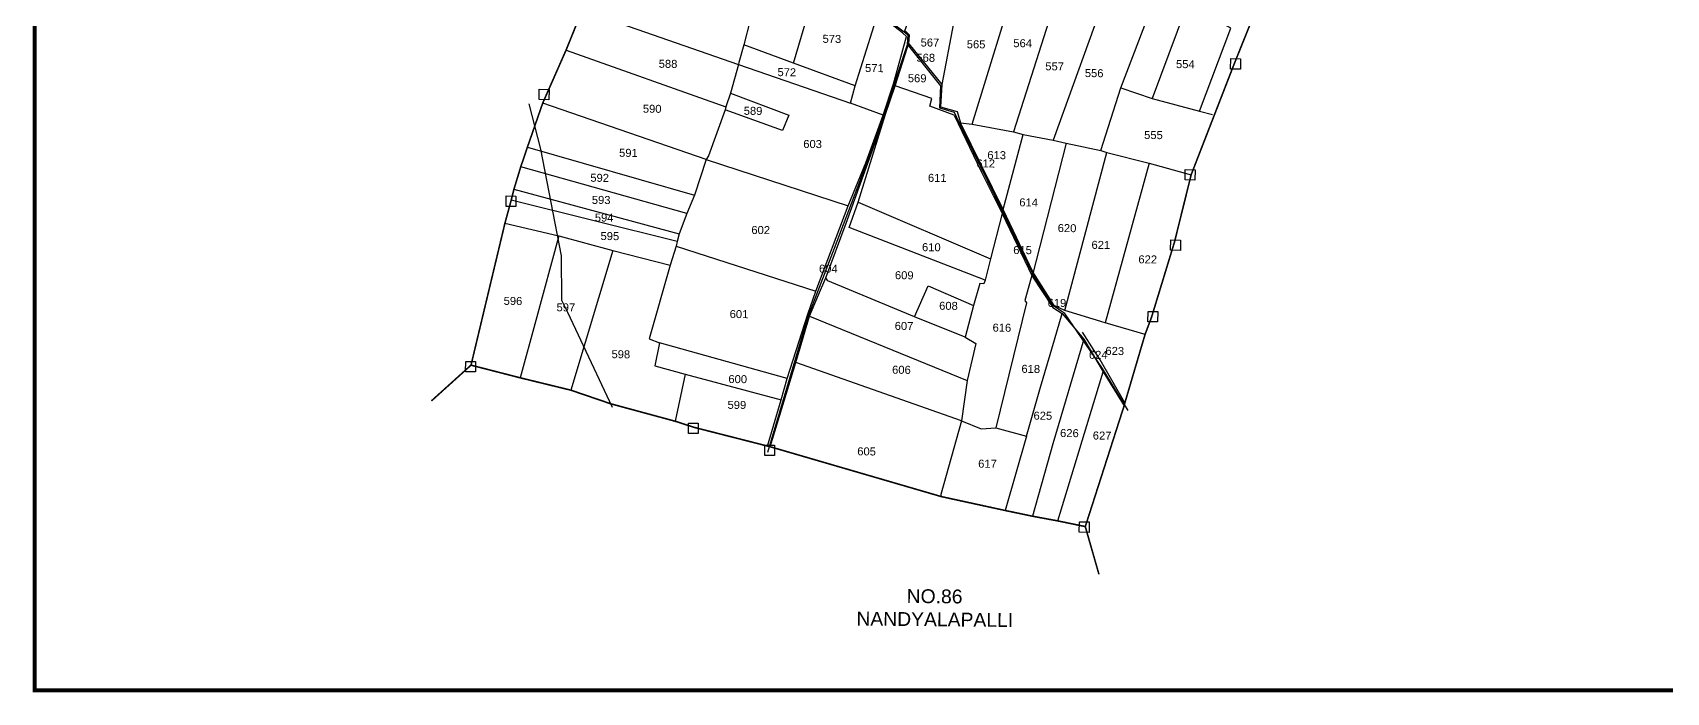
# Model space of a CAD drawing. Header units: inches. Extents: x 193816 to 219909, y 1622772 to 1631107.
# Drawn here: x 193816 to 197949, y 1623007 to 1624676 of the extents above; entities that cross this region are included whole.
import ezdxf
from ezdxf.enums import TextEntityAlignment as Align

# ---------------------------------------------------------------- set-up
doc = ezdxf.new("R2010")
doc.units = ezdxf.units.IN
doc.header["$LTSCALE"] = 15
doc.header["$MEASUREMENT"] = 0
for name, color, linetype in [('PLOT', 7, 'Continuous'), ('PLOT NO', 7, 'Continuous'), ('ROAD', 1, 'Continuous'), ('TEXT', 1, 'Continuous'), ('VILLAGE BOUNADRY', 5, 'Continuous'), ('VILLAGE BOUNADRY STONES', 1, 'Continuous')]:
    doc.layers.add(name, color=color, linetype=linetype)
doc.styles.get("Standard").update_dxf_attribs({"font": 'arial.ttf'})

msp = doc.modelspace()

# ---------------------------------------------------------------- linework, layer by layer
at = {"layer": 'PLOT'}
for points in [[(195675.1, 1623630.5), (195709, 1623747), (195724.8, 1623801), (195776.6, 1623963.7), (195797, 1624021.9), (195879.1, 1624238), (195923.4, 1624347), (195967.1, 1624467.8), (195993.2, 1624546.9), (196026.4, 1624666.5), (196016.1, 1624676.3), (195953.6, 1624723.9), (195810.7, 1624836), (195783.8, 1624859.9), (195704.9, 1624947.5), (195550.2, 1625120.3), (195510.2, 1625160.7), (195416.6, 1625242.4), (195333.9, 1625324.3)], [(196201.7, 1624884.5), (196145.7, 1624700.6), (196115.4, 1624545.3)], [(196192.8, 1624445.1), (196313.4, 1624837.4), (196315.3, 1624852.1)], [(195740.2, 1624599.2), (195810.7, 1624836)], [(196424.5, 1624825), (196296.8, 1624425.8)], [(196538, 1624794.8), (196397.7, 1624404.3)], [(196518, 1624377.8), (196568.7, 1624536.6), (196655.7, 1624764.2)], [(195205.9, 1624733.1), (195601.2, 1624595.8)], [(195480.8, 1624748.8), (195630.8, 1624707.9), (195614.6, 1624645.4), (195602, 1624601), (195601.2, 1624595.8), (195581.4, 1624523), (195569.5, 1624488.7), (195567.7, 1624480.7), (195525.5, 1624365.1), (195519.8, 1624355.4), (195489.7, 1624265.6), (195470.5, 1624218.4), (195451.2, 1624167.4), (195445.8, 1624148.3), (195443.6, 1624135.8), (195428.8, 1624087.7), (195375.1, 1623901.9), (195401.5, 1623891.5), (195389.9, 1623833), (195466.3, 1623812.1), (195440.9, 1623693.3)], [(195967.1, 1624467.8), (195884.6, 1624498), (195896.2, 1624541.7), (195953.6, 1624723.9)], [(196767.4, 1624477.4), (196847.3, 1624687.9), (196814.7, 1624705.4), (196732.2, 1624735.7), (196648.1, 1624509.7)], [(195681.1, 1623628.8), (195746.4, 1623841.5), (195781.3, 1623958.7), (195803.7, 1624012.7), (195822.4, 1624056.3), (195873.4, 1624194.2), (195898.7, 1624264.6), (195973.3, 1624470.1), (195997.7, 1624541.9), (196028.8, 1624639.5), (196032.5, 1624648.1), (196034.1, 1624670), (196025, 1624679.6)], [(195896.2, 1624541.7), (195740.2, 1624599.2), (195614.6, 1624645.4)], [(196032.5, 1624648.1), (196115.4, 1624545.3), (196112, 1624488.5), (196154.5, 1624476.8), (196163.1, 1624448.2), (196192.8, 1624445.1), (196296.8, 1624425.8), (196321.9, 1624418.6), (196397.7, 1624404.3), (196430.1, 1624396.4), (196518, 1624377.8), (196533.6, 1624373.3), (196640.2, 1624346), (196746.6, 1624317)], [(195165.1, 1624632.2), (195569.5, 1624488.7)], [(195601.2, 1624595.8), (195884.6, 1624498)], [(195581.4, 1624523), (195729.1, 1624467.8), (195712.9, 1624428.6), (195567.7, 1624480.7)], [(196146.9, 1624468), (196085.2, 1624490.1), (196090.4, 1624509.7), (195997.7, 1624541.9)], [(196568.7, 1624536.6), (196648.1, 1624509.7), (196767.4, 1624477.4), (196800.9, 1624468.9)], [(195519.8, 1624355.4), (195106.1, 1624498.3)], [(196225.1, 1624049.8), (195881, 1624183.1), (195903.7, 1624247.4), (195973.3, 1624470.1)], [(196146.9, 1624468), (196214.9, 1624325.5), (196268.8, 1624219.2), (196344, 1624060.3), (196397, 1623981.1), (196420, 1623966.1), (196475.2, 1623901), (196523.7, 1623817.9), (196576.8, 1623731.9)], [(196629.9, 1623912.8), (196529.1, 1623941.9), (196427.2, 1623973.1), (196399.9, 1623986.3), (196346.1, 1624071.3), (196271, 1624228.6), (196163.1, 1624448.2)], [(195067.4, 1624387), (195489.7, 1624265.6)], [(196271, 1624228.6), (196321.9, 1624418.6)], [(196430.1, 1624396.4), (196344, 1624060.3)], [(195519.8, 1624355.4), (195879.1, 1624238)], [(196427.2, 1623973.1), (196533.6, 1624373.3)], [(196640.2, 1624346), (196529.1, 1623941.9)], [(195470.5, 1624218.4), (195050.4, 1624336.7)], [(195033.3, 1624280.6), (195451.2, 1624167.4)], [(195445.8, 1624148.3), (195026.3, 1624252.5)], [(195903.7, 1624247.4), (196238.7, 1624104.2)], [(196268.8, 1624219.2), (196238.7, 1624104.2), (196225.1, 1624049.8), (196222.1, 1624040.7), (196212.3, 1624041.8), (196196.1, 1623986.4), (196174.4, 1623906.2), (196201.8, 1623889.5), (196180, 1623795.9), (196165.2, 1623694.3), (196113.3, 1623508), (196114.3, 1623502.6)], [(195010.5, 1624194.5), (195146.4, 1624162.3), (195283, 1624125.2), (195428.8, 1624087.7)], [(195146.4, 1624162.3), (195088.3, 1623947.9), (195048.6, 1623803.2)], [(195283, 1624125.2), (195176.9, 1623771.9)], [(195443.6, 1624135.8), (195797, 1624021.9)], [(196174.4, 1623906.2), (196046.9, 1623957), (195827.4, 1624048.7), (195822.4, 1624056.3)], [(196346.1, 1624071.3), (196325.5, 1623998.7), (196329.9, 1623992.7), (196252.5, 1623676.5)], [(196046.9, 1623957), (196081.5, 1624036), (196196.1, 1623986.4)], [(195781.3, 1623958.7), (196180, 1623795.9)], [(196165.2, 1623694.3), (196215.4, 1623674.2), (196252.5, 1623676.5), (196330.2, 1623655.2), (196365, 1623779.2), (196400.8, 1623899.4), (196420, 1623966.1)], [(195724.8, 1623801), (195401.5, 1623891.5)], [(196475.2, 1623901), (196396.2, 1623636.2), (196345.1, 1623452.9)], [(196578.8, 1623739.5), (196516.3, 1623848.6), (196507, 1623862.8), (196471.6, 1623918.5)], [(195466.3, 1623812.1), (195709, 1623747)], [(196165.2, 1623694.3), (195746.4, 1623841.5)], [(196408.9, 1623441.1), (196523.7, 1623817.9)], [(196330.2, 1623655.2), (196276, 1623467.4)]]:
    msp.add_lwpolyline(points, dxfattribs=at)
at = {"layer": 'ROAD'}
for points in [[(195675.4, 1623614.8), (195715.2, 1623748.6), (195776.5, 1623956), (195844.6, 1624131.4), (195909.9, 1624303.9), (195972.8, 1624475.8), (196029.7, 1624649), (196030.7, 1624670.1), (196022.5, 1624680.9), (196098, 1624892.1), (196101.9, 1624924.2), (196108, 1625018.8), (196147.9, 1625204.3), (196210.1, 1625413.2)], [(196587.4, 1623720.2), (196522.6, 1623826.5), (196426.9, 1623965.8), (196403.9, 1623980.9), (196396.8, 1623985.8), (196346, 1624066.4), (196268.5, 1624226.4), (196160.4, 1624447.4), (196147.8, 1624474.1), (196110.5, 1624485.1), (196113.4, 1624541.5), (196029, 1624647.2), (196030.7, 1624670), (195956.2, 1624725.9), (195784.1, 1624863.7), (195661.9, 1625003.1), (195562.5, 1625109.5), (195507.3, 1625168.6), (195305.9, 1625356.6)], [(195282.2, 1623728.3), (195169.9, 1623968.1), (195154.6, 1623998.3), (195153.8, 1624111.9), (195101, 1624381.9), (195072, 1624496.7)]]:
    msp.add_lwpolyline(points, dxfattribs=at)
at = {"layer": 'VILLAGE BOUNADRY', "color": 5, "const_width": 10}
msp.add_lwpolyline([(202238.4, 1623012.3), (193820.6, 1623012.3), (193820.6, 1630634.2), (202238.4, 1630634.2)], close=True, dxfattribs=at)
at = {"layer": 'VILLAGE BOUNADRY', "const_width": 4}
msp.add_lwpolyline([(196955, 1624844.6), (196855.7, 1624598), (196746.6, 1624317), (196704.3, 1624146.3), (196646, 1623955.4), (196629.9, 1623912.8), (196578.8, 1623739.5), (196576.8, 1623731.9), (196478.7, 1623426.7), (196513.3, 1623305.8), (196478.7, 1623426.7), (196408.9, 1623441.1), (196345.1, 1623452.9), (196276, 1623467.4), (196114.3, 1623502.6), (195681.1, 1623628.8), (195681.1, 1623628.8), (195488.7, 1623677.8), (195440.9, 1623693.3), (195278, 1623737.4), (195176.9, 1623771.9), (195048.6, 1623803.2), (194924.6, 1623835.1), (194824.4, 1623744.6), (194924.6, 1623835.1), (195010.5, 1624194.5), (195026.3, 1624252.5), (195033.3, 1624280.6), (195050.4, 1624336.7), (195067.4, 1624387), (195106.1, 1624498.3), (195165.1, 1624632.2), (195205.9, 1624733.1)], dxfattribs=at)
at = {"layer": 'VILLAGE BOUNADRY STONES'}
for points in [[(196846.7, 1624610.6), (196871.4, 1624610.4), (196871.1, 1624584.2), (196846.5, 1624584.4)], [(195097.3, 1624533.1), (195122, 1624532.8), (195121.7, 1624506.7), (195097.1, 1624506.9)], [(196731.8, 1624329.8), (196756.5, 1624329.6), (196756.2, 1624303.4), (196731.6, 1624303.6)], [(195013.5, 1624263.1), (195038.2, 1624262.8), (195038, 1624236.7), (195013.3, 1624236.9)], [(196694.9, 1624151.8), (196719.6, 1624151.6), (196719.3, 1624125.4), (196694.6, 1624125.7)], [(196637.4, 1623970.9), (196662, 1623970.6), (196661.8, 1623944.4), (196637.1, 1623944.7)], [(194911.3, 1623844.6), (194935.9, 1623844.3), (194935.7, 1623818.1), (194911, 1623818.4)], [(195474.8, 1623688.4), (195499.5, 1623688.2), (195499.2, 1623662), (195474.6, 1623662.2)], [(195668.1, 1623632.9), (195692.7, 1623632.7), (195692.5, 1623606.5), (195667.8, 1623606.7)], [(196463.8, 1623438.5), (196488.5, 1623438.3), (196488.2, 1623412.1), (196463.6, 1623412.4)]]:
    msp.add_lwpolyline(points, close=True, dxfattribs=at)

# ---------------------------------------------------------------- texts
at = {"layer": 'PLOT NO'}
for s, p in [('573', (195837.6, 1624660.6)), ('567', (196085.7, 1624651.3)), ('565', (196202.5, 1624646.9)), ('564', (196320.2, 1624649.6)), ('588', (195423.1, 1624597.5)), ('571', (195945, 1624586.7)), ('568', (196075.1, 1624612.9)), ('557', (196401.2, 1624591.1)), ('554', (196731.8, 1624596.7)), ('572', (195723.6, 1624576.3)), ('569', (196053.4, 1624561)), ('556', (196501.2, 1624573.9)), ('590', (195383, 1624483.8)), ('589', (195638.2, 1624478.5)), ('555', (196651.2, 1624417.3)), ('603', (195788.8, 1624394.6)), ('591', (195322.8, 1624372.3)), ('612', (196226.7, 1624345.5)), ('613', (196254.5, 1624366.5)), ('592', (195250.1, 1624309.1)), ('611', (196104.2, 1624308.9)), ('593', (195253.9, 1624253.1)), ('614', (196335.3, 1624246.8)), ('594', (195261.4, 1624208.3)), ('602', (195657.5, 1624177)), ('620', (196432.6, 1624181.8)), ('595', (195275.9, 1624161.7)), ('610', (196089.2, 1624133.5)), ('615', (196320, 1624126.2)), ('621', (196518, 1624139.3)), ('622', (196636.7, 1624102.7)), ('604', (195828.5, 1624079.1)), ('609', (196020.7, 1624062.6)), ('596', (195030.8, 1623997.6)), ('597', (195164.6, 1623981.3)), ('601', (195602.6, 1623964.3)), ('608', (196132.6, 1623985.2)), ('619', (196407, 1623992.6)), ('607', (196020.2, 1623934.3)), ('616', (196267.7, 1623929.9)), ('598', (195303.7, 1623862.7)), ('624', (196511.5, 1623861.2)), ('623', (196553.3, 1623871.1)), ('600', (195599.4, 1623799.8)), ('606', (196013.6, 1623823.4)), ('618', (196340.8, 1623825.6)), ('599', (195597.2, 1623734.5)), ('625', (196371.3, 1623707.2)), ('626', (196438.6, 1623663.2)), ('627', (196521.3, 1623656.9)), ('605', (195925.4, 1623616.9)), ('617', (196231.3, 1623585.7))]:
    msp.add_text(s, height=20.24, rotation=359.4473, dxfattribs=at).set_placement(p, align=Align.MIDDLE_CENTER)
at = {"layer": 'TEXT', "insert": (195898.3, 1623269.8), "char_height": 35, "width": 392.727, "attachment_point": 1, "rotation": 359.4473}
msp.add_mtext('\\pi128.69137;NO.86 \\P\\pi2.03721;NANDYALAPALLI', dxfattribs=at)

doc.saveas('drawing.dxf')
